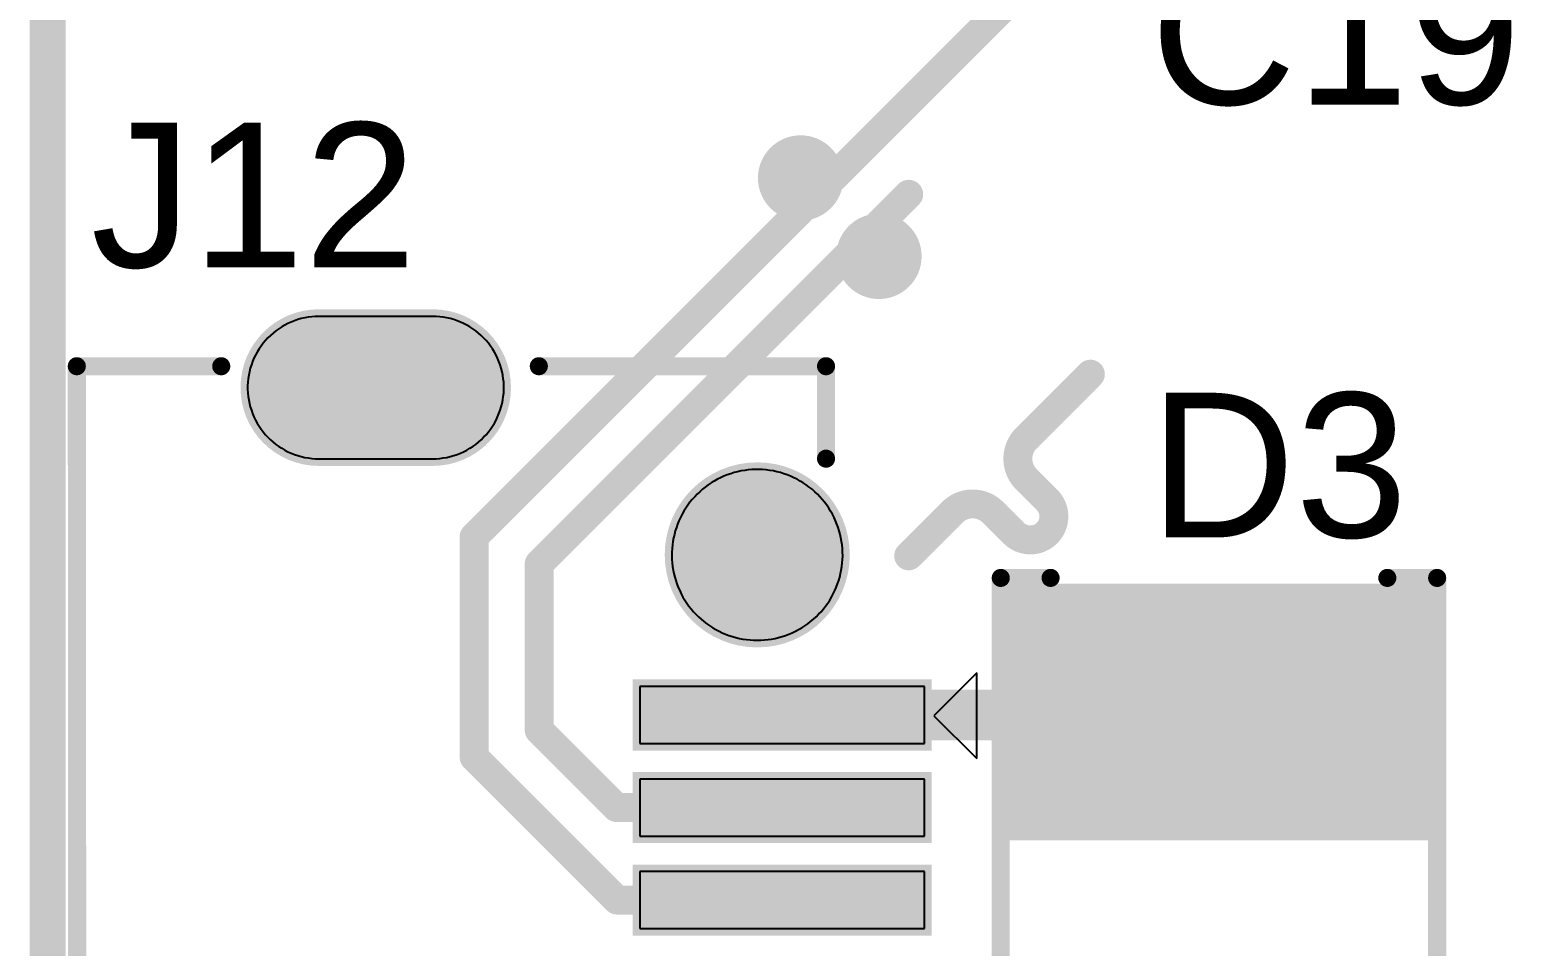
# Model space of a CAD drawing. Header units: inches. Extents: x 0 to 5376, y 0 to 5416.
# Drawn here: x -0.13 to 10.28, y 25.04 to 31.48 of the extents above; entities that cross this region are included whole.
import ezdxf

# ---------------------------------------------------------------- set-up
doc = ezdxf.new("R2010")
doc.units = ezdxf.units.IN
for name, color, linetype in [('Board Outline', 216, 'Continuous'), ('Bottom Layer', 5, 'Continuous'), ('Bottom Solder', 6, 'Continuous'), ('Layer 1', 16, 'Continuous'), ('Layer 2', 76, 'Continuous'), ('Multi-Layer', 9, 'Continuous'), ('Pad Holes', 156, 'Continuous'), ('Top Layer', 1, 'Continuous'), ('Top Overlay', 2, 'Continuous'), ('Top Paste', 8, 'Continuous'), ('Top Solder', 216, 'Continuous'), ('Via Holes', 16, 'Continuous')]:
    doc.layers.add(name, color=color, linetype=linetype)
doc.styles.add('Arial', font='', dxfattribs={"height": 0.2})
doc.styles.get('Arial').set_extended_font_data('Arial')

msp = doc.modelspace()

# ---------------------------------------------------------------- hatches: boundary and pattern name
at = {"layer": 'Bottom Layer'}
h = msp.add_hatch(color=5, dxfattribs=at)
edge = h.paths.add_edge_path()
edge.add_arc((5.2890166, 30.43920506), 0.2999994, 0, 360)
h = msp.add_hatch(color=5, dxfattribs=at)
edge = h.paths.add_edge_path()
edge.add_arc((5.839002799999999, 29.88921886), 0.2999994, 0, 360)
h = msp.add_hatch(color=5, dxfattribs=at)
edge = h.paths.add_edge_path()
edge.add_arc((1.90431166, 28.96700836), 0.499999, 90, 270)
edge.add_line((1.90431166, 28.46700936), (2.70431006, 28.46700936))
edge.add_arc((2.70431006, 28.96700836), 0.499999, 270, 450)
edge.add_line((2.70431006, 29.46700736), (1.90431166, 29.46700736))
h = msp.add_hatch(color=5, dxfattribs=at)
edge = h.paths.add_edge_path()
edge.add_arc((4.98426486, 27.79200436), 0.5999987999999999, 0, 360)
at = {"layer": 'Bottom Solder'}
h = msp.add_hatch(color=6, dxfattribs=at)
edge = h.paths.add_edge_path()
edge.add_arc((1.90431166, 28.96700836), 0.5500115999999999, 90, 270)
edge.add_line((1.90431166, 28.41699676), (2.70431006, 28.41699676))
edge.add_arc((2.70431006, 28.96700836), 0.5500115999999999, 270, 450)
edge.add_line((2.70431006, 29.51701996), (1.90431166, 29.51701996))
h = msp.add_hatch(color=6, dxfattribs=at)
edge = h.paths.add_edge_path()
edge.add_arc((4.98426486, 27.79200436), 0.6500113999999999, 0, 360)
at = {"layer": 'Layer 1'}
h = msp.add_hatch(color=16, dxfattribs=at)
edge = h.paths.add_edge_path()
edge.add_arc((5.2890166, 30.43920506), 0.2999994, 0, 360)
h = msp.add_hatch(color=16, dxfattribs=at)
edge = h.paths.add_edge_path()
edge.add_arc((5.839002799999999, 29.88921886), 0.2999994, 0, 360)
h = msp.add_hatch(color=16, dxfattribs=at)
edge = h.paths.add_edge_path()
edge.add_arc((1.90431166, 28.96700836), 0.499999, 90, 270)
edge.add_line((1.90431166, 28.46700936), (2.70431006, 28.46700936))
edge.add_arc((2.70431006, 28.96700836), 0.499999, 270, 450)
edge.add_line((2.70431006, 29.46700736), (1.90431166, 29.46700736))
h = msp.add_hatch(color=16, dxfattribs=at)
edge = h.paths.add_edge_path()
edge.add_arc((4.98426486, 27.79200436), 0.5999987999999999, 0, 360)
at = {"layer": 'Layer 2'}
h = msp.add_hatch(color=76, dxfattribs=at)
edge = h.paths.add_edge_path()
edge.add_arc((5.2890166, 30.43920506), 0.2999994, 0, 360)
h = msp.add_hatch(color=76, dxfattribs=at)
edge = h.paths.add_edge_path()
edge.add_arc((5.839002799999999, 29.88921886), 0.2999994, 0, 360)
h = msp.add_hatch(color=76, dxfattribs=at)
edge = h.paths.add_edge_path()
edge.add_arc((1.90431166, 28.96700836), 0.499999, 90, 270)
edge.add_line((1.90431166, 28.46700936), (2.70431006, 28.46700936))
edge.add_arc((2.70431006, 28.96700836), 0.499999, 270, 450)
edge.add_line((2.70431006, 29.46700736), (1.90431166, 29.46700736))
h = msp.add_hatch(color=76, dxfattribs=at)
edge = h.paths.add_edge_path()
edge.add_arc((4.98426486, 27.79200436), 0.5999987999999999, 0, 360)
at = {"layer": 'Multi-Layer'}
h = msp.add_hatch(color=9, dxfattribs=at)
edge = h.paths.add_edge_path()
edge.add_arc((1.90431166, 28.96700836), 0.499999, 90, 270)
edge.add_line((1.90431166, 28.46700936), (2.70431006, 28.46700936))
edge.add_arc((2.70431006, 28.96700836), 0.499999, 270, 450)
edge.add_line((2.70431006, 29.46700736), (1.90431166, 29.46700736))
h = msp.add_hatch(color=9, dxfattribs=at)
edge = h.paths.add_edge_path()
edge.add_arc((4.98426486, 27.79200436), 0.5999987999999999, 0, 360)
at = {"layer": 'Pad Holes'}
h = msp.add_hatch(color=7, dxfattribs=at)
edge = h.paths.add_edge_path()
edge.add_arc((1.90423546, 28.96695756), 0.2999994, 90, 270)
edge.add_line((1.90423546, 28.66695816), (2.70423386, 28.66695816))
edge.add_arc((2.70423386, 28.96695756), 0.2999994, 270, 450)
edge.add_line((2.70423386, 29.26695696), (1.90423546, 29.26695696))
h = msp.add_hatch(color=7, dxfattribs=at)
edge = h.paths.add_edge_path()
edge.add_arc((4.98413786, 27.79195356), 0.350012, 0, 360)
at = {"layer": 'Top Layer'}
h = msp.add_hatch(color=1, dxfattribs=at)
edge = h.paths.add_edge_path()
edge.add_arc((5.2890166, 30.43920506), 0.2999994, 0, 360)
h = msp.add_hatch(color=1, dxfattribs=at)
edge = h.paths.add_edge_path()
edge.add_arc((5.839002799999999, 29.88921886), 0.2999994, 0, 360)
h = msp.add_hatch(color=1, dxfattribs=at)
edge = h.paths.add_edge_path()
edge.add_arc((1.90431166, 28.96700836), 0.499999, 90, 270)
edge.add_line((1.90431166, 28.46700936), (2.70431006, 28.46700936))
edge.add_arc((2.70431006, 28.96700836), 0.499999, 270, 450)
edge.add_line((2.70431006, 29.46700736), (1.90431166, 29.46700736))
h = msp.add_hatch(color=1, dxfattribs=at)
edge = h.paths.add_edge_path()
edge.add_arc((4.98426486, 27.79200436), 0.5999987999999999, 0, 360)
for points in [[(6.82755302, 25.88786669), (6.82755302, 27.48786603), (9.6275525, 27.48786603), (9.6275525, 25.88786669)], [(6.15926886, 26.86703796), (6.15926886, 26.46703876), (4.15927286, 26.46703876), (4.15927286, 26.86703796)], [(6.15926886, 26.21705196), (6.15926886, 25.81705276), (4.15927286, 25.81705276), (4.15927286, 26.21705196)], [(6.15926886, 25.56706596), (6.15926886, 25.16706676), (4.15927286, 25.16706676), (4.15927286, 25.56706596)]]:
    msp.add_hatch(color=1, dxfattribs=at).paths.add_polyline_path(points)
at = {"layer": 'Top Paste'}
msp.add_hatch(color=8, dxfattribs=at).paths.add_polyline_path([(6.82755302, 25.88786669), (6.82755302, 27.48786603), (9.6275525, 27.48786603), (9.6275525, 25.88786669)])
at = {"layer": 'Top Solder'}
h = msp.add_hatch(color=216, dxfattribs=at)
edge = h.paths.add_edge_path()
edge.add_arc((1.90431166, 28.96700836), 0.5500115999999999, 90, 270)
edge.add_line((1.90431166, 28.41699676), (2.70431006, 28.41699676))
edge.add_arc((2.70431006, 28.96700836), 0.5500115999999999, 270, 450)
edge.add_line((2.70431006, 29.51701996), (1.90431166, 29.51701996))
h = msp.add_hatch(color=216, dxfattribs=at)
edge = h.paths.add_edge_path()
edge.add_arc((4.98426486, 27.79200436), 0.6500113999999999, 0, 360)
for points in [[(6.72595302, 25.78626669), (6.72595302, 27.58946603), (9.7291525, 27.58946603), (9.7291525, 25.78626669)], [(6.20928146, 26.91705056), (6.20928146, 26.41702616), (4.10926026, 26.41702616), (4.10926026, 26.91705056)], [(6.20928146, 26.26706456), (6.20928146, 25.76704016), (4.10926026, 25.76704016), (4.10926026, 26.26706456)], [(6.20928146, 25.61707856), (6.20928146, 25.11705416), (4.10926026, 25.11705416), (4.10926026, 25.61707856)]]:
    msp.add_hatch(color=216, dxfattribs=at).paths.add_polyline_path(points)
at = {"layer": 'Via Holes'}
h = msp.add_hatch(color=7, dxfattribs=at)
edge = h.paths.add_edge_path()
edge.add_arc((5.2890166, 30.43920506), 0.1499997, 0, 360)
h = msp.add_hatch(color=7, dxfattribs=at)
edge = h.paths.add_edge_path()
edge.add_arc((5.839002799999999, 29.88921886), 0.1499997, 0, 360)

# ---------------------------------------------------------------- linework, layer by layer
at = {"layer": 'Board Outline', "const_width": 0.254}
msp.add_lwpolyline([(-2.54e-06, 0.2032), (-2.54e-06, 127.3302)], dxfattribs=at)
at = {"layer": 'Bottom Layer', "const_width": 0.2032}
for points in [[(5.51571668, 30.43920506), (7.160752759999999, 32.08424114)], [(5.2890166, 30.43920506), (5.51571668, 30.43920506)], [(5.839002799999999, 30.11591386), (6.0480956, 30.32500666)], [(5.839002799999999, 29.88921886), (5.839002799999999, 30.11591386)], [(6.874289019999999, 28.61120008), (7.32435416, 29.06126522)], [(6.87428648, 28.32382702), (6.874289019999999, 28.32382956)], [(6.874289019999999, 28.32382956), (7.019577019999999, 28.17854156)], [(6.0480956, 27.78500666), (6.35343154, 28.0903426)], [(6.64080206, 28.0903426), (6.786090059999999, 27.9450546)]]:
    msp.add_lwpolyline(points, dxfattribs=at)
at = {"layer": 'Bottom Layer', "const_width": 0.1016}
for points in [[(5.238216599999999, 30.43920506, 1), (5.3398166, 30.43920506, 1)], [(5.464916679999999, 30.43920506, 1), (5.566516679999999, 30.43920506, 1)], [(5.464916679999999, 30.43920506, 1), (5.566516679999999, 30.43920506, 1)], [(5.997295599999999, 30.32500666, 1), (6.0988956, 30.32500666, 1)], [(5.7882028, 30.11591386, 1), (5.8898028, 30.11591386, 1)], [(5.7882028, 30.11591386, 1), (5.8898028, 30.11591386, 1)], [(5.7882028, 29.88921886, 1), (5.8898028, 29.88921886, 1)], [(7.27355416, 29.06126522, 1), (7.37515416, 29.06126522, 1)], [(6.82348902, 28.61120008, 1), (6.925089019999999, 28.61120008, 1)], [(6.82348902, 28.61120008, 1), (6.925089019999999, 28.61120008, 1)], [(6.823486480000001, 28.32382702, 1), (6.925086479999999, 28.32382702, 1)], [(6.82348902, 28.32382956, 1), (6.925089019999999, 28.32382956, 1)], [(6.82348902, 28.32382956, 1), (6.925089019999999, 28.32382956, 1)], [(6.82348902, 28.32382956, 1), (6.925089019999999, 28.32382956, 1)], [(6.968777019999999, 28.17854156, 1), (7.070377019999999, 28.17854156, 1)], [(6.968779559999999, 28.1785441, 1), (7.070379559999999, 28.1785441, 1)], [(6.302631539999999, 28.0903426, 1), (6.40423154, 28.0903426, 1)], [(6.302631539999999, 28.0903426, 1), (6.40423154, 28.0903426, 1)], [(6.590002059999999, 28.0903426, 1), (6.691602059999999, 28.0903426, 1)], [(6.590002059999999, 28.0903426, 1), (6.691602059999999, 28.0903426, 1)], [(6.73529006, 27.9450546, 1), (6.836890059999999, 27.9450546, 1)], [(6.73529006, 27.9450546, 1), (6.836890059999999, 27.9450546, 1)], [(6.968777019999999, 27.9450546, 1), (7.070377019999999, 27.9450546, 1)], [(6.968777019999999, 27.9450546, 1), (7.070377019999999, 27.9450546, 1)], [(5.997295599999999, 27.78500666, 1), (6.0988956, 27.78500666, 1)]]:
    msp.add_lwpolyline(points, format="xyb", close=True, dxfattribs=at)
at = {"layer": 'Bottom Layer', "const_width": 0.2032}
for points in [[(6.874289019999999, 28.32382956, -0.4142187400102281), (6.874289019999999, 28.61120008)], [(6.35343154, 28.0903426, -0.4142187400559924), (6.64080206, 28.0903426)], [(7.019579559999999, 28.1785441, -0.4142199348955847), (7.019577019999999, 27.9450546)], [(7.019577019999999, 27.9450546, -0.4142135623730951), (6.786090059999999, 27.9450546)]]:
    msp.add_lwpolyline(points, format="xyb", dxfattribs=at)
at = {"layer": 'Top Layer'}
for points, const_width in [([(5.2890166, 30.21250752), (5.2890166, 30.43920506)], 0.2032), ([(2.99515276, 27.91864368), (5.2890166, 30.21250752)], 0.2032), ([(3.45235276, 27.72926636), (5.61230526, 29.88921886)], 0.2032), ([(5.61230526, 29.88921886), (5.839002799999999, 29.88921886)], 0.2032), ([(2.99515276, 26.37148904), (2.99515276, 27.91864368)], 0.2032), ([(3.45235276, 26.56086636), (3.45235276, 27.72926636)], 0.2032), ([(5.159270859999999, 26.66703836), (8.206724759999998, 26.66703836)], 0.3556), ([(8.206724759999998, 26.66703836), (8.22755276, 26.68786636)], 0.254), ([(3.45235276, 26.56086636), (3.99616676, 26.01705236)], 0.2032), ([(2.99515276, 26.37148904), (3.99957544, 25.36706636)], 0.2032), ([(3.99616676, 26.01705236), (5.159270859999999, 26.01705236)], 0.2032), ([(3.99957544, 25.36706636), (5.159270859999999, 25.36706636)], 0.2032)]:
    msp.add_lwpolyline(points, dxfattribs=dict(at, const_width=const_width))
for points, const_width in [([(5.238216599999999, 30.43920506, 1), (5.3398166, 30.43920506, 1)], 0.1016), ([(5.238216599999999, 30.21250752, 1), (5.3398166, 30.21250752, 1)], 0.1016), ([(5.238216599999999, 30.21250752, 1), (5.3398166, 30.21250752, 1)], 0.1016), ([(5.56150526, 29.88921886, 1), (5.66310526, 29.88921886, 1)], 0.1016), ([(5.56150526, 29.88921886, 1), (5.66310526, 29.88921886, 1)], 0.1016), ([(5.7882028, 29.88921886, 1), (5.8898028, 29.88921886, 1)], 0.1016), ([(2.94435276, 27.91864368, 1), (3.04595276, 27.91864368, 1)], 0.1016), ([(2.94435276, 27.91864368, 1), (3.04595276, 27.91864368, 1)], 0.1016), ([(3.40155276, 27.72926636, 1), (3.50315276, 27.72926636, 1)], 0.1016), ([(3.40155276, 27.72926636, 1), (3.50315276, 27.72926636, 1)], 0.1016), ([(5.07037086, 26.66703836, 1), (5.248170859999999, 26.66703836, 1)], 0.1778), ([(8.11782476, 26.66703836, 1), (8.295624759999999, 26.66703836, 1)], 0.1778), ([(8.143224759999999, 26.66703836, 1), (8.27022476, 26.66703836, 1)], 0.127), ([(8.16405276, 26.68786636, 1), (8.29105276, 26.68786636, 1)], 0.127), ([(3.40155276, 26.56086636, 1), (3.50315276, 26.56086636, 1)], 0.1016), ([(3.40155276, 26.56086636, 1), (3.50315276, 26.56086636, 1)], 0.1016), ([(2.94435276, 26.37148904, 1), (3.04595276, 26.37148904, 1)], 0.1016), ([(2.94435276, 26.37148904, 1), (3.04595276, 26.37148904, 1)], 0.1016), ([(3.94536676, 26.01705236, 1), (4.04696676, 26.01705236, 1)], 0.1016), ([(3.94536676, 26.01705236, 1), (4.04696676, 26.01705236, 1)], 0.1016), ([(5.10847086, 26.01705236, 1), (5.210070859999999, 26.01705236, 1)], 0.1016), ([(3.94877544, 25.36706636, 1), (4.05037544, 25.36706636, 1)], 0.1016), ([(3.94877544, 25.36706636, 1), (4.05037544, 25.36706636, 1)], 0.1016), ([(5.10847086, 25.36706636, 1), (5.210070859999999, 25.36706636, 1)], 0.1016)]:
    msp.add_lwpolyline(points, format="xyb", close=True, dxfattribs=dict(at, const_width=const_width))
at = {"layer": 'Top Overlay'}
for p, q in [((6.52575276, 26.96246576), (6.22575336, 26.66246636)), ((6.52575276, 26.36246696), (6.52575276, 26.96246576)), ((6.22575336, 26.66246636), (6.52575276, 26.36246696))]:
    msp.add_line(p, q, dxfattribs=at)
at = {"layer": 'Top Overlay', "const_width": 0.127}
for points in [[(0.20436586, 29.11707156), (1.21886726, 29.11707156)], [(0.20436586, 29.11707156), (0.20936966, 21.61706116)], [(3.44990166, 29.11707156), (5.467372859999999, 29.11707156)], [(5.467372859999999, 28.46787296), (5.467372859999999, 29.11707156)], [(6.694843099999999, 21.80471382), (6.694843099999999, 27.63015556)], [(6.694843099999999, 27.63015556), (7.044844939999999, 27.63015556)], [(9.41026058, 27.63015556), (9.76026242, 27.63015556)], [(9.76026242, 21.80471382), (9.76026242, 27.63015556)]]:
    msp.add_lwpolyline(points, dxfattribs=at)
at = {"layer": 'Top Overlay', "const_width": 0.0635}
for points in [[(0.17261586, 29.11707156, 1), (0.23611586, 29.11707156, 1)], [(0.17261586, 29.11707156, 1), (0.23611586, 29.11707156, 1)], [(1.18711726, 29.11707156, 1), (1.25061726, 29.11707156, 1)], [(3.418151659999999, 29.11707156, 1), (3.48165166, 29.11707156, 1)], [(5.43562286, 29.11707156, 1), (5.49912286, 29.11707156, 1)], [(5.43562286, 29.11707156, 1), (5.49912286, 29.11707156, 1)], [(5.43562286, 28.46787296, 1), (5.49912286, 28.46787296, 1)], [(6.6630931, 27.63015556, 1), (6.726593100000001, 27.63015556, 1)], [(6.6630931, 27.63015556, 1), (6.726593100000001, 27.63015556, 1)], [(7.01309494, 27.63015556, 1), (7.076594940000001, 27.63015556, 1)], [(9.37851058, 27.63015556, 1), (9.44201058, 27.63015556, 1)], [(9.72851242, 27.63015556, 1), (9.792012419999999, 27.63015556, 1)], [(9.72851242, 27.63015556, 1), (9.792012419999999, 27.63015556, 1)]]:
    msp.add_lwpolyline(points, format="xyb", close=True, dxfattribs=at)
at = {"layer": 'Top Paste'}
for p, q in [((1.80522626, 29.45710136), (1.78094386, 29.45153875999999)), ((1.82978806, 29.46141936), (1.80522626, 29.45710136)), ((1.85452766, 29.46451816), (1.82978806, 29.46141936)), ((1.87939426, 29.46639776), (1.85452766, 29.46451816)), ((1.90431166, 29.46700736), (1.87939426, 29.46639776)), ((2.70431006, 29.46700736), (1.90431166, 29.46700736)), ((2.72922746, 29.46639776), (2.70431006, 29.46700736)), ((2.75409406, 29.46451816), (2.72922746, 29.46639776)), ((2.77883366, 29.46141936), (2.75409406, 29.46451816)), ((2.80339546, 29.45710136), (2.77883366, 29.46141936)), ((2.82767786, 29.45153875999999), (2.80339546, 29.45710136)), ((1.60240726, 29.36558516), (1.58292546, 29.35004036)), ((1.62265106, 29.38013936), (1.60240726, 29.36558516)), ((1.64360606, 29.39365216), (1.62265106, 29.38013936)), ((1.66519606, 29.40612356), (1.64360606, 29.39365216)), ((1.68737026, 29.41750276), (1.66519606, 29.40612356)), ((1.71010326, 29.42773896), (1.68737026, 29.41750276)), ((1.73329346, 29.43685756), (1.71010326, 29.42773896)), ((1.75694086, 29.44478236), (1.73329346, 29.43685756)), ((1.78094386, 29.45153875999999), (1.75694086, 29.44478236)), ((2.85168086, 29.44478236), (2.82767786, 29.45153875999999)), ((2.87532826, 29.43685756), (2.85168086, 29.44478236)), ((2.89851846, 29.42773896), (2.87532826, 29.43685756)), ((2.92125146, 29.41750276), (2.89851846, 29.42773896)), ((2.94342566, 29.40612356), (2.92125146, 29.41750276)), ((2.96501566, 29.39365216), (2.94342566, 29.40612356)), ((2.98597066, 29.38013936), (2.96501566, 29.39365216)), ((3.00621446, 29.36558516), (2.98597066, 29.38013936)), ((3.02569626, 29.35004036), (3.00621446, 29.36558516)), ((1.49834346, 29.25887976), (1.48429726, 29.23828036)), ((1.51340566, 29.27874256), (1.49834346, 29.25887976)), ((1.52943306, 29.29784336), (1.51340566, 29.27874256)), ((1.54637486, 29.31613136), (1.52943306, 29.29784336)), ((1.56423106, 29.33353036), (1.54637486, 29.31613136)), ((1.58292546, 29.35004036), (1.56423106, 29.33353036)), ((3.04439066, 29.33353036), (3.02569626, 29.35004036)), ((3.06224686, 29.31613136), (3.04439066, 29.33353036)), ((3.07918866, 29.29784336), (3.06224686, 29.31613136)), ((3.09521606, 29.27874256), (3.07918866, 29.29784336)), ((3.11027826, 29.25887976), (3.09521606, 29.27874256)), ((3.12432446, 29.23828036), (3.11027826, 29.25887976)), ((1.43888206, 29.14968516), (1.43034766, 29.12624096)), ((1.44855946, 29.17264676), (1.43888206, 29.14968516)), ((1.45937986, 29.19512576), (1.44855946, 29.17264676)), ((1.47129246, 29.21699516), (1.45937986, 29.19512576)), ((1.48429726, 29.23828036), (1.47129246, 29.21699516)), ((3.13732926, 29.21699516), (3.12432446, 29.23828036)), ((3.14924186, 29.19512576), (3.13732926, 29.21699516)), ((3.16006226, 29.17264676), (3.14924186, 29.19512576)), ((3.16973966, 29.14968516), (3.16006226, 29.17264676)), ((3.17827406, 29.12624096), (3.16973966, 29.14968516)), ((1.41190726, 29.05382556), (1.40819886, 29.02918756)), ((1.41686026, 29.07826036), (1.41190726, 29.05382556)), ((1.42300706, 29.10241576), (1.41686026, 29.07826036)), ((1.43034766, 29.12624096), (1.42300706, 29.10241576)), ((3.18561466, 29.10241576), (3.17827406, 29.12624096)), ((3.191761459999999, 29.07826036), (3.18561466, 29.10241576)), ((3.196714459999999, 29.05382556), (3.191761459999999, 29.07826036)), ((3.20042286, 29.02918756), (3.196714459999999, 29.05382556)), ((1.40570966, 29.00437176), (1.40446506, 28.97947976)), ((1.40446506, 28.97947976), (1.40446506, 28.95453696)), ((1.40446506, 28.95453696), (1.40570966, 28.92964496)), ((1.40819886, 29.02918756), (1.40570966, 29.00437176)), ((3.20291206, 29.00437176), (3.20042286, 29.02918756)), ((3.20415666, 28.97947976), (3.20291206, 29.00437176)), ((3.20291206, 28.92964496), (3.20415666, 28.95453696)), ((3.20415666, 28.95453696), (3.20415666, 28.97947976)), ((1.40570966, 28.92964496), (1.40819886, 28.90482916)), ((1.40819886, 28.90482916), (1.41190726, 28.88019116)), ((1.41190726, 28.88019116), (1.41686026, 28.85575636)), ((1.41686026, 28.85575636), (1.42300706, 28.83160096)), ((3.18561466, 28.83160096), (3.191761459999999, 28.85575636)), ((3.191761459999999, 28.85575636), (3.196714459999999, 28.88019116)), ((3.196714459999999, 28.88019116), (3.20042286, 28.90482916)), ((3.20042286, 28.90482916), (3.20291206, 28.92964496)), ((3.20291206, 28.92964496), (3.20291206, 28.92964496)), ((1.42300706, 28.83160096), (1.43034766, 28.80777576)), ((1.43034766, 28.80777576), (1.43888206, 28.78433156)), ((1.43888206, 28.78433156), (1.44855946, 28.76136996)), ((1.44855946, 28.76136996), (1.45937986, 28.73889096)), ((1.45937986, 28.73889096), (1.47129246, 28.71699616)), ((3.13732926, 28.71699616), (3.14924186, 28.73889096)), ((3.14924186, 28.73889096), (3.16006226, 28.76136996)), ((3.16006226, 28.76136996), (3.16973966, 28.78433156)), ((3.16973966, 28.78433156), (3.17827406, 28.80777576)), ((3.17827406, 28.80777576), (3.18561466, 28.83160096)), ((1.47129246, 28.71699616), (1.48429726, 28.69573636)), ((1.48429726, 28.69573636), (1.49834346, 28.67513696)), ((1.49834346, 28.67513696), (1.51340566, 28.65527416)), ((1.51340566, 28.65527416), (1.52943306, 28.63617336)), ((1.52943306, 28.63617336), (1.54637486, 28.61788536)), ((3.06224686, 28.61788536), (3.07918866, 28.63617336)), ((3.07918866, 28.63617336), (3.09521606, 28.65527416)), ((3.09521606, 28.65527416), (3.11027826, 28.67513696)), ((3.11027826, 28.67513696), (3.12432446, 28.69573636)), ((3.12432446, 28.69573636), (3.13732926, 28.71699616)), ((1.54637486, 28.61788536), (1.56423106, 28.60048636)), ((1.56423106, 28.60048636), (1.58292546, 28.58397636)), ((1.58292546, 28.58397636), (1.60240726, 28.56843156)), ((1.60240726, 28.56843156), (1.62265106, 28.55387736)), ((1.62265106, 28.55387736), (1.64360606, 28.54036456)), ((1.64360606, 28.54036456), (1.66519606, 28.52789316)), ((1.66519606, 28.52789316), (1.68737026, 28.51651396)), ((2.92125146, 28.51651396), (2.94342566, 28.52789316)), ((2.94342566, 28.52789316), (2.96501566, 28.54036456)), ((2.96501566, 28.54036456), (2.98597066, 28.55387736)), ((2.98597066, 28.55387736), (3.00621446, 28.56843156)), ((3.00621446, 28.56843156), (3.02569626, 28.58397636)), ((3.02569626, 28.58397636), (3.04439066, 28.60048636)), ((3.04439066, 28.60048636), (3.06224686, 28.61788536)), ((1.68737026, 28.51651396), (1.71010326, 28.50627776)), ((1.71010326, 28.50627776), (1.73329346, 28.49715916)), ((1.73329346, 28.49715916), (1.75694086, 28.48923436)), ((1.75694086, 28.48923436), (1.78094386, 28.48247796)), ((1.78094386, 28.48247796), (1.80522626, 28.47691536)), ((1.80522626, 28.47691536), (1.82978806, 28.47259736)), ((1.82978806, 28.47259736), (1.85452766, 28.46949856)), ((1.85452766, 28.46949856), (1.87939426, 28.46761896)), ((1.87939426, 28.46761896), (1.90431166, 28.46700936)), ((1.90431166, 28.46700936), (2.70431006, 28.46700936)), ((2.70431006, 28.46700936), (2.72922746, 28.46761896)), ((2.72922746, 28.46761896), (2.75409406, 28.46949856)), ((2.75409406, 28.46949856), (2.77883366, 28.47259736)), ((2.77883366, 28.47259736), (2.80339546, 28.47691536)), ((2.80339546, 28.47691536), (2.82767786, 28.48247796)), ((2.82767786, 28.48247796), (2.85168086, 28.48923436)), ((2.85168086, 28.48923436), (2.87532826, 28.49715916)), ((2.87532826, 28.49715916), (2.89851846, 28.50627776)), ((2.89851846, 28.50627776), (2.92125146, 28.51651396)), ((4.704560059999999, 28.32281356), (4.68243666, 28.31057076)), ((4.727191459999999, 28.33414196), (4.704560059999999, 28.32281356)), ((4.75028006, 28.34450516), (4.727191459999999, 28.33414196)), ((4.773775059999999, 28.35387776), (4.75028006, 28.34450516)), ((4.79765106, 28.36223436), (4.773775059999999, 28.35387776)), ((4.82185726, 28.36960036), (4.79765106, 28.36223436)), ((4.84634286, 28.37595036), (4.82185726, 28.36960036)), ((4.871082459999999, 28.38123355999999), (4.84634286, 28.37595036)), ((4.89602526, 28.38547536), (4.871082459999999, 28.38123355999999)), ((4.92112046, 28.38867576), (4.89602526, 28.38547536)), ((4.946342659999999, 28.39080936), (4.92112046, 28.38867576)), ((4.971615659999999, 28.39187616), (4.946342659999999, 28.39080936)), ((4.99691406, 28.39187616), (4.971615659999999, 28.39187616)), ((5.02218706, 28.39080936), (4.99691406, 28.39187616)), ((5.047409259999999, 28.38867576), (5.02218706, 28.39080936)), ((5.072504459999999, 28.38547536), (5.047409259999999, 28.38867576)), ((5.09744726, 28.38123355999999), (5.072504459999999, 28.38547536)), ((5.12218686, 28.37595036), (5.09744726, 28.38123355999999)), ((5.14667246, 28.36960036), (5.12218686, 28.37595036)), ((5.17087866, 28.36223436), (5.14667246, 28.36960036)), ((5.19475466, 28.35387776), (5.17087866, 28.36223436)), ((5.21824966, 28.34450516), (5.19475466, 28.35387776)), ((5.24133826, 28.33414196), (5.21824966, 28.34450516)), ((5.26396966, 28.32281356), (5.24133826, 28.33414196)), ((5.28609306, 28.31057076), (5.26396966, 28.32281356)), ((4.56224386, 28.21849576), (4.54464166, 28.20033476)), ((4.580608059999999, 28.23592016), (4.56224386, 28.21849576)), ((4.59968346, 28.25253176), (4.580608059999999, 28.23592016)), ((4.61941926, 28.26833056), (4.59968346, 28.25253176)), ((4.63984086, 28.28329116), (4.61941926, 28.26833056)), ((4.66084666, 28.29738816), (4.63984086, 28.28329116)), ((4.68243666, 28.31057076), (4.66084666, 28.29738816)), ((5.30768306, 28.29738816), (5.28609306, 28.31057076)), ((5.32868886, 28.28329116), (5.30768306, 28.29738816)), ((5.349110459999999, 28.26833056), (5.32868886, 28.28329116)), ((5.36884626, 28.25253176), (5.349110459999999, 28.26833056)), ((5.38792166, 28.23592016), (5.36884626, 28.25253176)), ((5.40628586, 28.21849576), (5.38792166, 28.23592016)), ((5.423888059999999, 28.20033476), (5.40628586, 28.21849576)), ((4.48233546, 28.12073116), (4.46892426, 28.09926816)), ((4.49663566, 28.14160996), (4.48233546, 28.12073116)), ((4.51179946, 28.16185376), (4.49663566, 28.14160996)), ((4.527826859999999, 28.18143716), (4.51179946, 28.16185376)), ((4.54464166, 28.20033476), (4.527826859999999, 28.18143716)), ((5.44070286, 28.18143716), (5.423888059999999, 28.20033476)), ((5.45673026, 28.16185376), (5.44070286, 28.18143716)), ((5.471894059999999, 28.14160996), (5.45673026, 28.16185376)), ((5.48619426, 28.12073116), (5.471894059999999, 28.14160996)), ((5.49960546, 28.09926816), (5.48619426, 28.12073116)), ((4.42465206, 28.00841236), (4.41601606, 27.98461256)), ((4.43427866, 28.03180576), (4.42465206, 28.00841236)), ((4.44487046, 28.05476736), (4.43427866, 28.03180576)), ((4.45642746, 28.07727176), (4.44487046, 28.05476736)), ((4.46892426, 28.09926816), (4.45642746, 28.07727176)), ((5.51210226, 28.07727176), (5.49960546, 28.09926816)), ((5.52365926, 28.05476736), (5.51210226, 28.07727176)), ((5.53425106, 28.03180576), (5.52365926, 28.05476736)), ((5.54387766, 28.00841236), (5.53425106, 28.03180576)), ((5.55251366, 27.98461256), (5.54387766, 28.00841236)), ((4.39625486, 27.91138436), (4.39175906, 27.88649236)), ((4.40181746, 27.93607316), (4.39625486, 27.91138436)), ((4.408396059999999, 27.96048256), (4.40181746, 27.93607316)), ((4.41601606, 27.98461256), (4.408396059999999, 27.96048256)), ((5.56013366, 27.96048256), (5.55251366, 27.98461256)), ((5.566712259999999, 27.93607316), (5.56013366, 27.96048256)), ((5.572274859999999, 27.91138436), (5.566712259999999, 27.93607316)), ((5.576770659999999, 27.88649236), (5.572274859999999, 27.91138436)), ((4.384570859999999, 27.81097816), (4.38429146, 27.78567976)), ((4.38589166, 27.83625116), (4.384570859999999, 27.81097816)), ((4.38830466, 27.86142256), (4.38589166, 27.83625116)), ((4.39175906, 27.88649236), (4.38830466, 27.86142256)), ((5.580225059999999, 27.86142256), (5.576770659999999, 27.88649236)), ((5.58263806, 27.83625116), (5.580225059999999, 27.86142256)), ((5.58395886, 27.81097816), (5.58263806, 27.83625116)), ((5.584238259999999, 27.78567976), (5.58395886, 27.81097816)), ((4.38429146, 27.78567976), (4.385104259999999, 27.76038136)), ((4.385104259999999, 27.76038136), (4.38695846, 27.73515915999999)), ((4.38695846, 27.73515915999999), (4.38987946, 27.71003856)), ((4.38987946, 27.71003856), (4.393867259999999, 27.68504496)), ((5.57466246, 27.68504496), (5.57865026, 27.71003856)), ((5.57865026, 27.71003856), (5.58157126, 27.73515915999999)), ((5.58157126, 27.73515915999999), (5.58342546, 27.76038136)), ((5.58342546, 27.76038136), (5.584238259999999, 27.78567976)), ((5.584238259999999, 27.78567976), (5.584238259999999, 27.78567976)), ((4.393867259999999, 27.68504496), (4.39892186, 27.66025456)), ((4.39892186, 27.66025456), (4.40499246, 27.63569276)), ((4.40499246, 27.63569276), (4.41207906, 27.61141036)), ((4.41207906, 27.61141036), (4.42020706, 27.58745816)), ((4.42020706, 27.58745816), (4.42932566, 27.56386156)), ((5.539204059999999, 27.56386156), (5.548322659999999, 27.58745816)), ((5.548322659999999, 27.58745816), (5.556450659999999, 27.61141036)), ((5.556450659999999, 27.61141036), (5.563537259999999, 27.63569276)), ((5.563537259999999, 27.63569276), (5.56960786, 27.66025456)), ((5.56960786, 27.66025456), (5.57466246, 27.68504496)), ((4.42932566, 27.56386156), (4.43943486, 27.54067136)), ((4.43943486, 27.54067136), (4.45053466, 27.51791296)), ((4.45053466, 27.51791296), (4.46254886, 27.49566256)), ((4.46254886, 27.49566256), (4.47550286, 27.47394556)), ((5.49302686, 27.47394556), (5.505980859999999, 27.49566256)), ((5.505980859999999, 27.49566256), (5.51799506, 27.51791296)), ((5.51799506, 27.51791296), (5.52909486, 27.54067136)), ((5.52909486, 27.54067136), (5.539204059999999, 27.56386156)), ((4.47550286, 27.47394556), (4.48937126, 27.45276196)), ((4.48937126, 27.45276196), (4.50410326, 27.43221336)), ((4.50410326, 27.43221336), (4.51969886, 27.41227436)), ((4.51969886, 27.41227436), (4.53613266, 27.39304656)), ((4.53613266, 27.39304656), (4.55335386, 27.37450456)), ((5.41517586, 27.37450456), (5.43239706, 27.39304656)), ((5.43239706, 27.39304656), (5.448830859999999, 27.41227436)), ((5.448830859999999, 27.41227436), (5.464426459999999, 27.43221336)), ((5.464426459999999, 27.43221336), (5.479158459999999, 27.45276196)), ((5.479158459999999, 27.45276196), (5.49302686, 27.47394556)), ((4.55335386, 27.37450456), (4.571337059999999, 27.35669916)), ((4.571337059999999, 27.35669916), (4.59005686, 27.33968116)), ((4.59005686, 27.33968116), (4.60946246, 27.32347596)), ((4.60946246, 27.32347596), (4.62955386, 27.30808356)), ((4.62955386, 27.30808356), (4.65025486, 27.29355476)), ((4.65025486, 27.29355476), (4.67156546, 27.27991496)), ((4.67156546, 27.27991496), (4.69343486, 27.26718955999999)), ((5.275094859999999, 27.26718955999999), (5.29696426, 27.27991496)), ((5.29696426, 27.27991496), (5.31827486, 27.29355476)), ((5.31827486, 27.29355476), (5.33897586, 27.30808356)), ((5.33897586, 27.30808356), (5.35906726, 27.32347596)), ((5.35906726, 27.32347596), (5.37847286, 27.33968116)), ((5.37847286, 27.33968116), (5.39719266, 27.35669916)), ((5.39719266, 27.35669916), (5.41517586, 27.37450456)), ((4.69343486, 27.26718955999999), (4.71581226, 27.25540396)), ((4.71581226, 27.25540396), (4.73867226, 27.24455816)), ((4.73867226, 27.24455816), (4.76198946, 27.23470296)), ((4.76198946, 27.23470296), (4.78566226, 27.22581296)), ((4.78566226, 27.22581296), (4.80971606, 27.21796436)), ((4.80971606, 27.21796436), (4.83407466, 27.21110636)), ((4.83407466, 27.21110636), (4.85868726, 27.20528976)), ((4.85868726, 27.20528976), (4.883528459999999, 27.20051456)), ((4.883528459999999, 27.20051456), (4.90857286, 27.19680616)), ((4.90857286, 27.19680616), (4.93371886, 27.19413916)), ((4.93371886, 27.19413916), (4.958966459999999, 27.19253896)), ((4.958966459999999, 27.19253896), (4.98426486, 27.19200556)), ((4.98426486, 27.19200556), (5.00956326, 27.19253896)), ((5.00956326, 27.19253896), (5.034810859999999, 27.19413916)), ((5.034810859999999, 27.19413916), (5.05995686, 27.19680616)), ((5.05995686, 27.19680616), (5.08500126, 27.20051456)), ((5.08500126, 27.20051456), (5.109842459999999, 27.20528976)), ((5.109842459999999, 27.20528976), (5.13445506, 27.21110636)), ((5.13445506, 27.21110636), (5.15881366, 27.21796436)), ((5.15881366, 27.21796436), (5.18286746, 27.22581296)), ((5.18286746, 27.22581296), (5.20654026, 27.23470296)), ((5.20654026, 27.23470296), (5.22985746, 27.24455816)), ((5.22985746, 27.24455816), (5.25271746, 27.25540396)), ((5.25271746, 27.25540396), (5.275094859999999, 27.26718955999999)), ((6.15937046, 26.86703796), (4.15937446, 26.86703796)), ((4.15937446, 26.86703796), (4.15937446, 26.46703876)), ((6.15937046, 26.86703796), (6.15937046, 26.86703796)), ((6.15937046, 26.46703876), (6.15937046, 26.86703796)), ((4.15937446, 26.46703876), (6.15937046, 26.46703876)), ((6.15937046, 26.21705196), (4.15937446, 26.21705196)), ((4.15937446, 26.21705196), (4.15937446, 25.81705276)), ((6.15937046, 26.21705196), (6.15937046, 26.21705196)), ((6.15937046, 25.81705276), (6.15937046, 26.21705196)), ((4.15937446, 25.81705276), (6.15937046, 25.81705276)), ((6.15937046, 25.56706596), (4.15937446, 25.56706596)), ((4.15937446, 25.56706596), (4.15937446, 25.16706676)), ((6.15937046, 25.56706596), (6.15937046, 25.56706596)), ((6.15937046, 25.16706676), (6.15937046, 25.56706596)), ((4.15937446, 25.16706676), (6.15937046, 25.16706676))]:
    msp.add_line(p, q, dxfattribs=at)

# ---------------------------------------------------------------- texts
at = {"layer": 'Top Overlay', "style": 'Arial'}
for s, p in [('C19', (7.745364239999999, 30.95523146)), ('J12', (0.30316424, 29.81223146)), ('D3', (7.738808499999999, 27.9147651))]:
    msp.add_text(s, height=1.016, dxfattribs=at).set_placement(p)

doc.saveas('drawing.dxf')
